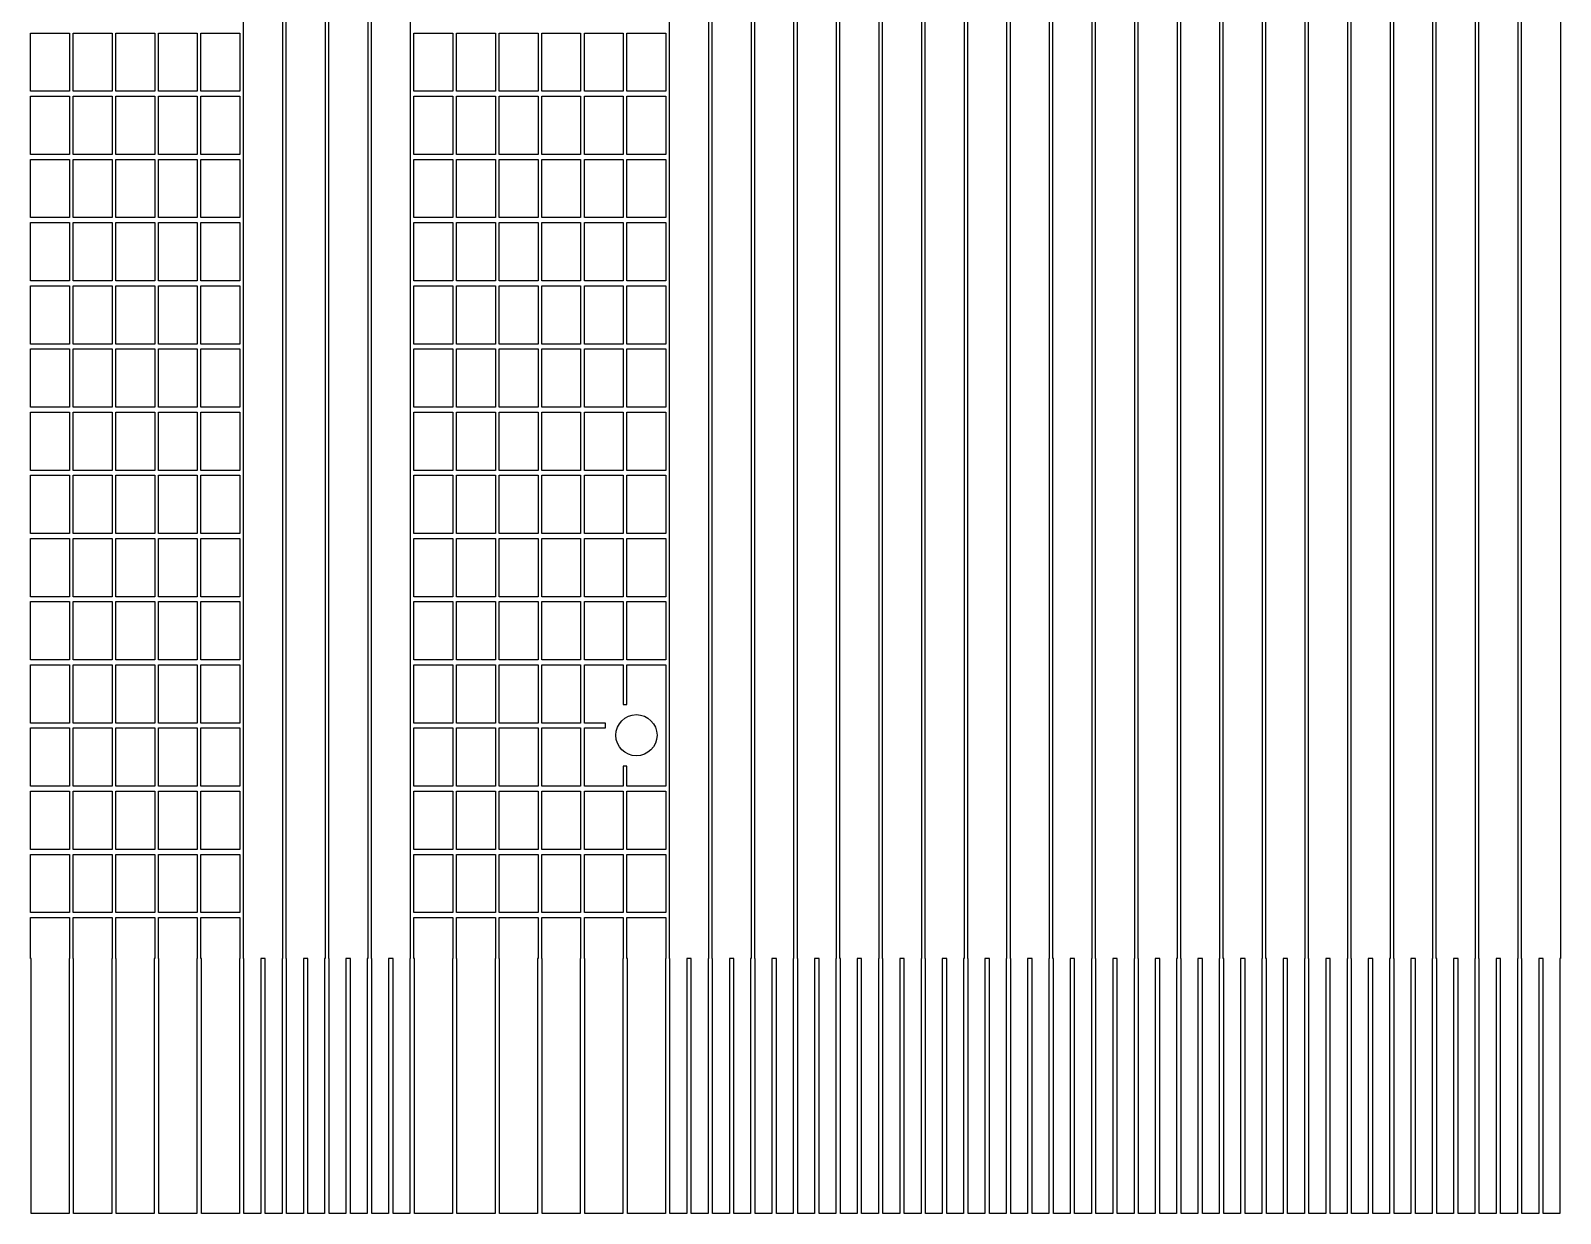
# Model space of a CAD drawing. Extents: x -145 to 145, y -175 to 185.
# Drawn here: x -108.73 to -71.53, y -110.13 to -81.37 of the extents above; entities that cross this region are included whole.
import ezdxf

# ---------------------------------------------------------------- set-up
doc = ezdxf.new("R2010")
doc.units = 0
doc.layers.add('screen_exp-1p', color=7, linetype='CONTINUOUS')

msp = doc.modelspace()

# ---------------------------------------------------------------- linework, layer by layer
at = {"layer": 'screen_exp-1p'}
for points in [[(-102.619, -103.932), (-102.619, -110.126), (-103.027, -110.126), (-103.027, -103.932), (-103.137, -103.932), (-103.137, -110.126), (-103.545, -110.126), (-103.545, -103.932), (-103.555, -103.932), (-103.555, -64.948), (-103.545, -64.948), (-103.545, -61.712), (-103.555, -61.712), (-103.555, -22.728), (-103.545, -22.728), (-103.545, -19.492), (-103.555, -19.492), (-103.555, 19.492)], [(-102.609, 19.492), (-102.609, -19.492), (-102.619, -19.492), (-102.619, -22.728), (-102.609, -22.728), (-102.609, -61.712), (-102.619, -61.712), (-102.619, -64.948), (-102.609, -64.948), (-102.609, -103.932), (-102.619, -103.932)], [(-101.583, -103.932), (-101.583, -110.126), (-101.991, -110.126), (-101.991, -103.932), (-102.101, -103.932), (-102.101, -110.126), (-102.509, -110.126), (-102.509, -103.932), (-102.519, -103.932), (-102.519, -64.948), (-102.509, -64.948), (-102.509, -61.712), (-102.519, -61.712), (-102.519, -22.728), (-102.509, -22.728), (-102.509, -19.492), (-102.519, -19.492), (-102.519, 19.492)], [(-101.573, 19.492), (-101.573, -19.492), (-101.583, -19.492), (-101.583, -22.728), (-101.573, -22.728), (-101.573, -61.712), (-101.583, -61.712), (-101.583, -64.948), (-101.573, -64.948), (-101.573, -103.932), (-101.583, -103.932)], [(-100.547, -103.932), (-100.547, -110.126), (-100.955, -110.126), (-100.955, -103.932), (-101.065, -103.932), (-101.065, -110.126), (-101.473, -110.126), (-101.473, -103.932), (-101.483, -103.932), (-101.483, -64.948), (-101.473, -64.948), (-101.473, -61.712), (-101.483, -61.712), (-101.483, -22.728), (-101.473, -22.728), (-101.473, -19.492), (-101.483, -19.492), (-101.483, 19.492)], [(-100.537, 19.492), (-100.537, -19.492), (-100.547, -19.492), (-100.547, -22.728), (-100.537, -22.728), (-100.537, -61.712), (-100.547, -61.712), (-100.547, -64.948), (-100.537, -64.948), (-100.537, -103.932), (-100.547, -103.932)], [(-99.511, -103.932), (-99.511, -110.126), (-99.919, -110.126), (-99.919, -103.932), (-100.029, -103.932), (-100.029, -110.126), (-100.437, -110.126), (-100.437, -103.932), (-100.447, -103.932), (-100.447, -64.948), (-100.437, -64.948), (-100.437, -61.712), (-100.447, -61.712), (-100.447, -22.728), (-100.437, -22.728), (-100.437, -19.492), (-100.447, -19.492), (-100.447, 19.492)], [(-99.501, 19.492), (-99.501, -19.492), (-99.511, -19.492), (-99.511, -22.728), (-99.501, -22.728), (-99.501, -61.712), (-99.511, -61.712), (-99.511, -64.948), (-99.501, -64.948), (-99.501, -103.932), (-99.511, -103.932)], [(-92.259, -103.932), (-92.259, -110.126), (-92.667, -110.126), (-92.667, -103.932), (-92.777, -103.932), (-92.777, -110.126), (-93.185, -110.126), (-93.185, -103.932), (-93.195, -103.932), (-93.195, -64.948), (-93.185, -64.948), (-93.185, -61.712), (-93.195, -61.712), (-93.195, -22.728), (-93.185, -22.728), (-93.185, -19.492), (-93.195, -19.492), (-93.195, 19.492)], [(-92.249, 19.492), (-92.249, -19.492), (-92.259, -19.492), (-92.259, -22.728), (-92.249, -22.728), (-92.249, -61.712), (-92.259, -61.712), (-92.259, -64.948), (-92.249, -64.948), (-92.249, -103.932), (-92.259, -103.932)], [(-91.223, -103.932), (-91.223, -110.126), (-91.631, -110.126), (-91.631, -103.932), (-91.741, -103.932), (-91.741, -110.126), (-92.149, -110.126), (-92.149, -103.932), (-92.159, -103.932), (-92.159, -64.948), (-92.149, -64.948), (-92.149, -61.712), (-92.159, -61.712), (-92.159, -22.728), (-92.149, -22.728), (-92.149, -19.492), (-92.159, -19.492), (-92.159, 19.492)], [(-91.213, 19.492), (-91.213, -19.492), (-91.223, -19.492), (-91.223, -22.728), (-91.213, -22.728), (-91.213, -61.712), (-91.223, -61.712), (-91.223, -64.948), (-91.213, -64.948), (-91.213, -103.932), (-91.223, -103.932)], [(-90.187, -103.932), (-90.187, -110.126), (-90.595, -110.126), (-90.595, -103.932), (-90.705, -103.932), (-90.705, -110.126), (-91.113, -110.126), (-91.113, -103.932), (-91.123, -103.932), (-91.123, -64.948), (-91.113, -64.948), (-91.113, -61.712), (-91.123, -61.712), (-91.123, -22.728), (-91.113, -22.728), (-91.113, -19.492), (-91.123, -19.492), (-91.123, 19.492)], [(-90.177, 19.492), (-90.177, -19.492), (-90.187, -19.492), (-90.187, -22.728), (-90.177, -22.728), (-90.177, -61.712), (-90.187, -61.712), (-90.187, -64.948), (-90.177, -64.948), (-90.177, -103.932), (-90.187, -103.932)], [(-89.151, -103.932), (-89.151, -110.126), (-89.559, -110.126), (-89.559, -103.932), (-89.669, -103.932), (-89.669, -110.126), (-90.077, -110.126), (-90.077, -103.932), (-90.087, -103.932), (-90.087, -64.948), (-90.077, -64.948), (-90.077, -61.712), (-90.087, -61.712), (-90.087, -22.728), (-90.077, -22.728), (-90.077, -19.492), (-90.087, -19.492), (-90.087, 19.492)], [(-89.141, 19.492), (-89.141, -19.492), (-89.151, -19.492), (-89.151, -22.728), (-89.141, -22.728), (-89.141, -61.712), (-89.151, -61.712), (-89.151, -64.948), (-89.141, -64.948), (-89.141, -103.932), (-89.151, -103.932)], [(-88.115, -103.932), (-88.115, -110.126), (-88.523, -110.126), (-88.523, -103.932), (-88.633, -103.932), (-88.633, -110.126), (-89.041, -110.126), (-89.041, -103.932), (-89.051, -103.932), (-89.051, -64.948), (-89.041, -64.948), (-89.041, -61.712), (-89.051, -61.712), (-89.051, -22.728), (-89.041, -22.728), (-89.041, -19.492), (-89.051, -19.492), (-89.051, 19.492)], [(-88.105, 19.492), (-88.105, -19.492), (-88.115, -19.492), (-88.115, -22.728), (-88.105, -22.728), (-88.105, -61.712), (-88.115, -61.712), (-88.115, -64.948), (-88.105, -64.948), (-88.105, -103.932), (-88.115, -103.932)], [(-87.079, -103.932), (-87.079, -110.126), (-87.487, -110.126), (-87.487, -103.932), (-87.597, -103.932), (-87.597, -110.126), (-88.005, -110.126), (-88.005, -103.932), (-88.015, -103.932), (-88.015, -64.948), (-88.005, -64.948), (-88.005, -61.712), (-88.015, -61.712), (-88.015, -22.728), (-88.005, -22.728), (-88.005, -19.492), (-88.015, -19.492), (-88.015, 19.492)], [(-87.069, 19.492), (-87.069, -19.492), (-87.079, -19.492), (-87.079, -22.728), (-87.069, -22.728), (-87.069, -61.712), (-87.079, -61.712), (-87.079, -64.948), (-87.069, -64.948), (-87.069, -103.932), (-87.079, -103.932)], [(-86.043, -103.932), (-86.043, -110.126), (-86.451, -110.126), (-86.451, -103.932), (-86.561, -103.932), (-86.561, -110.126), (-86.969, -110.126), (-86.969, -103.932), (-86.979, -103.932), (-86.979, -64.948), (-86.969, -64.948), (-86.969, -61.712), (-86.979, -61.712), (-86.979, -22.728), (-86.969, -22.728), (-86.969, -19.492), (-86.979, -19.492), (-86.979, 19.492)], [(-86.033, 19.492), (-86.033, -19.492), (-86.043, -19.492), (-86.043, -22.728), (-86.033, -22.728), (-86.033, -61.712), (-86.043, -61.712), (-86.043, -64.948), (-86.033, -64.948), (-86.033, -103.932), (-86.043, -103.932)], [(-85.007, -103.932), (-85.007, -110.126), (-85.415, -110.126), (-85.415, -103.932), (-85.525, -103.932), (-85.525, -110.126), (-85.933, -110.126), (-85.933, -103.932), (-85.943, -103.932), (-85.943, -64.948), (-85.933, -64.948), (-85.933, -61.712), (-85.943, -61.712), (-85.943, -22.728), (-85.933, -22.728), (-85.933, -19.492), (-85.943, -19.492), (-85.943, 19.492)], [(-84.997, 19.492), (-84.997, -19.492), (-85.007, -19.492), (-85.007, -22.728), (-84.997, -22.728), (-84.997, -61.712), (-85.007, -61.712), (-85.007, -64.948), (-84.997, -64.948), (-84.997, -103.932), (-85.007, -103.932)], [(-83.971, -103.932), (-83.971, -110.126), (-84.379, -110.126), (-84.379, -103.932), (-84.489, -103.932), (-84.489, -110.126), (-84.897, -110.126), (-84.897, -103.932), (-84.907, -103.932), (-84.907, -64.948), (-84.897, -64.948), (-84.897, -61.712), (-84.907, -61.712), (-84.907, -22.728), (-84.897, -22.728), (-84.897, -19.492), (-84.907, -19.492), (-84.907, 19.492)], [(-83.961, 19.492), (-83.961, -19.492), (-83.971, -19.492), (-83.971, -22.728), (-83.961, -22.728), (-83.961, -61.712), (-83.971, -61.712), (-83.971, -64.948), (-83.961, -64.948), (-83.961, -103.932), (-83.971, -103.932)], [(-82.935, -103.932), (-82.935, -110.126), (-83.343, -110.126), (-83.343, -103.932), (-83.453, -103.932), (-83.453, -110.126), (-83.861, -110.126), (-83.861, -103.932), (-83.871, -103.932), (-83.871, -64.948), (-83.861, -64.948), (-83.861, -61.712), (-83.871, -61.712), (-83.871, -22.728), (-83.861, -22.728), (-83.861, -19.492), (-83.871, -19.492), (-83.871, 19.492)], [(-82.925, 19.492), (-82.925, -19.492), (-82.935, -19.492), (-82.935, -22.728), (-82.925, -22.728), (-82.925, -61.712), (-82.935, -61.712), (-82.935, -64.948), (-82.925, -64.948), (-82.925, -103.932), (-82.935, -103.932)], [(-81.899, -103.932), (-81.899, -110.126), (-82.307, -110.126), (-82.307, -103.932), (-82.417, -103.932), (-82.417, -110.126), (-82.825, -110.126), (-82.825, -103.932), (-82.835, -103.932), (-82.835, -64.948), (-82.825, -64.948), (-82.825, -61.712), (-82.835, -61.712), (-82.835, -22.728), (-82.825, -22.728), (-82.825, -19.492), (-82.835, -19.492), (-82.835, 19.492)], [(-81.889, 19.492), (-81.889, -19.492), (-81.899, -19.492), (-81.899, -22.728), (-81.889, -22.728), (-81.889, -61.712), (-81.899, -61.712), (-81.899, -64.948), (-81.889, -64.948), (-81.889, -103.932), (-81.899, -103.932)], [(-80.863, -103.932), (-80.863, -110.126), (-81.271, -110.126), (-81.271, -103.932), (-81.381, -103.932), (-81.381, -110.126), (-81.789, -110.126), (-81.789, -103.932), (-81.799, -103.932), (-81.799, -64.948), (-81.789, -64.948), (-81.789, -61.712), (-81.799, -61.712), (-81.799, -22.728), (-81.789, -22.728), (-81.789, -19.492), (-81.799, -19.492), (-81.799, 19.492)], [(-80.853, 19.492), (-80.853, -19.492), (-80.863, -19.492), (-80.863, -22.728), (-80.853, -22.728), (-80.853, -61.712), (-80.863, -61.712), (-80.863, -64.948), (-80.853, -64.948), (-80.853, -103.932), (-80.863, -103.932)], [(-79.827, -103.932), (-79.827, -110.126), (-80.235, -110.126), (-80.235, -103.932), (-80.345, -103.932), (-80.345, -110.126), (-80.753, -110.126), (-80.753, -103.932), (-80.763, -103.932), (-80.763, -64.948), (-80.753, -64.948), (-80.753, -61.712), (-80.763, -61.712), (-80.763, -22.728), (-80.753, -22.728), (-80.753, -19.492), (-80.763, -19.492), (-80.763, 19.492)], [(-79.817, 19.492), (-79.817, -19.492), (-79.827, -19.492), (-79.827, -22.728), (-79.817, -22.728), (-79.817, -61.712), (-79.827, -61.712), (-79.827, -64.948), (-79.817, -64.948), (-79.817, -103.932), (-79.827, -103.932)], [(-78.791, -103.932), (-78.791, -110.126), (-79.199, -110.126), (-79.199, -103.932), (-79.309, -103.932), (-79.309, -110.126), (-79.717, -110.126), (-79.717, -103.932), (-79.727, -103.932), (-79.727, -64.948), (-79.717, -64.948), (-79.717, -61.712), (-79.727, -61.712), (-79.727, -22.728), (-79.717, -22.728), (-79.717, -19.492), (-79.727, -19.492), (-79.727, 19.492)], [(-78.781, 19.492), (-78.781, -19.492), (-78.791, -19.492), (-78.791, -22.728), (-78.781, -22.728), (-78.781, -61.712), (-78.791, -61.712), (-78.791, -64.948), (-78.781, -64.948), (-78.781, -103.932), (-78.791, -103.932)], [(-77.755, -103.932), (-77.755, -110.126), (-78.163, -110.126), (-78.163, -103.932), (-78.273, -103.932), (-78.273, -110.126), (-78.681, -110.126), (-78.681, -103.932), (-78.691, -103.932), (-78.691, -64.948), (-78.681, -64.948), (-78.681, -61.712), (-78.691, -61.712), (-78.691, -22.728), (-78.681, -22.728), (-78.681, -19.492), (-78.691, -19.492), (-78.691, 19.492)], [(-77.745, 19.492), (-77.745, -19.492), (-77.755, -19.492), (-77.755, -22.728), (-77.745, -22.728), (-77.745, -61.712), (-77.755, -61.712), (-77.755, -64.948), (-77.745, -64.948), (-77.745, -103.932), (-77.755, -103.932)], [(-76.719, -103.932), (-76.719, -110.126), (-77.127, -110.126), (-77.127, -103.932), (-77.237, -103.932), (-77.237, -110.126), (-77.645, -110.126), (-77.645, -103.932), (-77.655, -103.932), (-77.655, -64.948), (-77.645, -64.948), (-77.645, -61.712), (-77.655, -61.712), (-77.655, -22.728), (-77.645, -22.728), (-77.645, -19.492), (-77.655, -19.492), (-77.655, 19.492)], [(-76.709, 19.492), (-76.709, -19.492), (-76.719, -19.492), (-76.719, -22.728), (-76.709, -22.728), (-76.709, -61.712), (-76.719, -61.712), (-76.719, -64.948), (-76.709, -64.948), (-76.709, -103.932), (-76.719, -103.932)], [(-75.683, -103.932), (-75.683, -110.126), (-76.091, -110.126), (-76.091, -103.932), (-76.201, -103.932), (-76.201, -110.126), (-76.609, -110.126), (-76.609, -103.932), (-76.619, -103.932), (-76.619, -64.948), (-76.609, -64.948), (-76.609, -61.712), (-76.619, -61.712), (-76.619, -22.728), (-76.609, -22.728), (-76.609, -19.492), (-76.619, -19.492), (-76.619, 19.492)], [(-75.673, 19.492), (-75.673, -19.492), (-75.683, -19.492), (-75.683, -22.728), (-75.673, -22.728), (-75.673, -61.712), (-75.683, -61.712), (-75.683, -64.948), (-75.673, -64.948), (-75.673, -103.932), (-75.683, -103.932)], [(-74.647, -103.932), (-74.647, -110.126), (-75.055, -110.126), (-75.055, -103.932), (-75.165, -103.932), (-75.165, -110.126), (-75.573, -110.126), (-75.573, -103.932), (-75.583, -103.932), (-75.583, -64.948), (-75.573, -64.948), (-75.573, -61.712), (-75.583, -61.712), (-75.583, -22.728), (-75.573, -22.728), (-75.573, -19.492), (-75.583, -19.492), (-75.583, 19.492)], [(-74.637, 19.492), (-74.637, -19.492), (-74.647, -19.492), (-74.647, -22.728), (-74.637, -22.728), (-74.637, -61.712), (-74.647, -61.712), (-74.647, -64.948), (-74.637, -64.948), (-74.637, -103.932), (-74.647, -103.932)], [(-73.611, -103.932), (-73.611, -110.126), (-74.019, -110.126), (-74.019, -103.932), (-74.129, -103.932), (-74.129, -110.126), (-74.537, -110.126), (-74.537, -103.932), (-74.547, -103.932), (-74.547, -64.948), (-74.537, -64.948), (-74.537, -61.712), (-74.547, -61.712), (-74.547, -22.728), (-74.537, -22.728), (-74.537, -19.492), (-74.547, -19.492), (-74.547, 19.492)], [(-73.601, 19.492), (-73.601, -19.492), (-73.611, -19.492), (-73.611, -22.728), (-73.601, -22.728), (-73.601, -61.712), (-73.611, -61.712), (-73.611, -64.948), (-73.601, -64.948), (-73.601, -103.932), (-73.611, -103.932)], [(-72.575, -103.932), (-72.575, -110.126), (-72.983, -110.126), (-72.983, -103.932), (-73.093, -103.932), (-73.093, -110.126), (-73.501, -110.126), (-73.501, -103.932), (-73.511, -103.932), (-73.511, -64.948), (-73.501, -64.948), (-73.501, -61.712), (-73.511, -61.712), (-73.511, -22.728), (-73.501, -22.728), (-73.501, -19.492), (-73.511, -19.492), (-73.511, 19.492)], [(-72.565, 19.492), (-72.565, -19.492), (-72.575, -19.492), (-72.575, -22.728), (-72.565, -22.728), (-72.565, -61.712), (-72.575, -61.712), (-72.575, -64.948), (-72.565, -64.948), (-72.565, -103.932), (-72.575, -103.932)], [(-71.539, -103.932), (-71.539, -110.126), (-71.947, -110.126), (-71.947, -103.932), (-72.057, -103.932), (-72.057, -110.126), (-72.465, -110.126), (-72.465, -103.932), (-72.475, -103.932), (-72.475, -64.948), (-72.465, -64.948), (-72.465, -61.712), (-72.475, -61.712), (-72.475, -22.728), (-72.465, -22.728), (-72.465, -19.492), (-72.475, -19.492), (-72.475, 19.492)], [(-71.529, 19.492), (-71.529, -19.492), (-71.539, -19.492), (-71.539, -22.728), (-71.529, -22.728), (-71.529, -61.712), (-71.539, -61.712), (-71.539, -64.948), (-71.529, -64.948), (-71.529, -103.932), (-71.539, -103.932)], [(-108.735, -81.428), (-107.789, -81.428), (-107.789, -82.844), (-108.735, -82.844), (-108.735, -81.428)], [(-107.699, -81.428), (-106.753, -81.428), (-106.753, -82.844), (-107.699, -82.844), (-107.699, -81.428)], [(-106.663, -81.428), (-105.717, -81.428), (-105.717, -82.844), (-106.663, -82.844), (-106.663, -81.428)], [(-105.627, -81.428), (-104.681, -81.428), (-104.681, -82.844), (-105.627, -82.844), (-105.627, -81.428)], [(-104.591, -81.428), (-103.645, -81.428), (-103.645, -82.844), (-104.591, -82.844), (-104.591, -81.428)], [(-99.411, -81.428), (-98.465, -81.428), (-98.465, -82.844), (-99.411, -82.844), (-99.411, -81.428)], [(-98.375, -81.428), (-97.429, -81.428), (-97.429, -82.844), (-98.375, -82.844), (-98.375, -81.428)], [(-97.339, -81.428), (-96.393, -81.428), (-96.393, -82.844), (-97.339, -82.844), (-97.339, -81.428)], [(-96.303, -81.428), (-95.357, -81.428), (-95.357, -82.844), (-96.303, -82.844), (-96.303, -81.428)], [(-95.267, -81.428), (-94.321, -81.428), (-94.321, -82.844), (-95.267, -82.844), (-95.267, -81.428)], [(-94.231, -81.428), (-93.285, -81.428), (-93.285, -82.844), (-94.231, -82.844), (-94.231, -81.428)], [(-108.735, -82.964), (-107.789, -82.964), (-107.789, -84.38), (-108.735, -84.38), (-108.735, -82.964)], [(-107.699, -82.964), (-106.753, -82.964), (-106.753, -84.38), (-107.699, -84.38), (-107.699, -82.964)], [(-106.663, -82.964), (-105.717, -82.964), (-105.717, -84.38), (-106.663, -84.38), (-106.663, -82.964)], [(-105.627, -82.964), (-104.681, -82.964), (-104.681, -84.38), (-105.627, -84.38), (-105.627, -82.964)], [(-104.591, -82.964), (-103.645, -82.964), (-103.645, -84.38), (-104.591, -84.38), (-104.591, -82.964)], [(-99.411, -82.964), (-98.465, -82.964), (-98.465, -84.38), (-99.411, -84.38), (-99.411, -82.964)], [(-98.375, -82.964), (-97.429, -82.964), (-97.429, -84.38), (-98.375, -84.38), (-98.375, -82.964)], [(-97.339, -82.964), (-96.393, -82.964), (-96.393, -84.38), (-97.339, -84.38), (-97.339, -82.964)], [(-96.303, -82.964), (-95.357, -82.964), (-95.357, -84.38), (-96.303, -84.38), (-96.303, -82.964)], [(-95.267, -82.964), (-94.321, -82.964), (-94.321, -84.38), (-95.267, -84.38), (-95.267, -82.964)], [(-94.231, -82.964), (-93.285, -82.964), (-93.285, -84.38), (-94.231, -84.38), (-94.231, -82.964)], [(-108.735, -84.5), (-107.789, -84.5), (-107.789, -85.916), (-108.735, -85.916), (-108.735, -84.5)], [(-107.699, -84.5), (-106.753, -84.5), (-106.753, -85.916), (-107.699, -85.916), (-107.699, -84.5)], [(-106.663, -84.5), (-105.717, -84.5), (-105.717, -85.916), (-106.663, -85.916), (-106.663, -84.5)], [(-105.627, -84.5), (-104.681, -84.5), (-104.681, -85.916), (-105.627, -85.916), (-105.627, -84.5)], [(-104.591, -84.5), (-103.645, -84.5), (-103.645, -85.916), (-104.591, -85.916), (-104.591, -84.5)], [(-99.411, -84.5), (-98.465, -84.5), (-98.465, -85.916), (-99.411, -85.916), (-99.411, -84.5)], [(-98.375, -84.5), (-97.429, -84.5), (-97.429, -85.916), (-98.375, -85.916), (-98.375, -84.5)], [(-97.339, -84.5), (-96.393, -84.5), (-96.393, -85.916), (-97.339, -85.916), (-97.339, -84.5)], [(-96.303, -84.5), (-95.357, -84.5), (-95.357, -85.916), (-96.303, -85.916), (-96.303, -84.5)], [(-95.267, -84.5), (-94.321, -84.5), (-94.321, -85.916), (-95.267, -85.916), (-95.267, -84.5)], [(-94.231, -84.5), (-93.285, -84.5), (-93.285, -85.916), (-94.231, -85.916), (-94.231, -84.5)], [(-108.735, -86.036), (-107.789, -86.036), (-107.789, -87.452), (-108.735, -87.452), (-108.735, -86.036)], [(-107.699, -86.036), (-106.753, -86.036), (-106.753, -87.452), (-107.699, -87.452), (-107.699, -86.036)], [(-106.663, -86.036), (-105.717, -86.036), (-105.717, -87.452), (-106.663, -87.452), (-106.663, -86.036)], [(-105.627, -86.036), (-104.681, -86.036), (-104.681, -87.452), (-105.627, -87.452), (-105.627, -86.036)], [(-104.591, -86.036), (-103.645, -86.036), (-103.645, -87.452), (-104.591, -87.452), (-104.591, -86.036)], [(-99.411, -86.036), (-98.465, -86.036), (-98.465, -87.452), (-99.411, -87.452), (-99.411, -86.036)], [(-98.375, -86.036), (-97.429, -86.036), (-97.429, -87.452), (-98.375, -87.452), (-98.375, -86.036)], [(-97.339, -86.036), (-96.393, -86.036), (-96.393, -87.452), (-97.339, -87.452), (-97.339, -86.036)], [(-96.303, -86.036), (-95.357, -86.036), (-95.357, -87.452), (-96.303, -87.452), (-96.303, -86.036)], [(-95.267, -86.036), (-94.321, -86.036), (-94.321, -87.452), (-95.267, -87.452), (-95.267, -86.036)], [(-94.231, -86.036), (-93.285, -86.036), (-93.285, -87.452), (-94.231, -87.452), (-94.231, -86.036)], [(-108.735, -87.572), (-107.789, -87.572), (-107.789, -88.988), (-108.735, -88.988), (-108.735, -87.572)], [(-107.699, -87.572), (-106.753, -87.572), (-106.753, -88.988), (-107.699, -88.988), (-107.699, -87.572)], [(-106.663, -87.572), (-105.717, -87.572), (-105.717, -88.988), (-106.663, -88.988), (-106.663, -87.572)], [(-105.627, -87.572), (-104.681, -87.572), (-104.681, -88.988), (-105.627, -88.988), (-105.627, -87.572)], [(-104.591, -87.572), (-103.645, -87.572), (-103.645, -88.988), (-104.591, -88.988), (-104.591, -87.572)], [(-99.411, -87.572), (-98.465, -87.572), (-98.465, -88.988), (-99.411, -88.988), (-99.411, -87.572)], [(-98.375, -87.572), (-97.429, -87.572), (-97.429, -88.988), (-98.375, -88.988), (-98.375, -87.572)], [(-97.339, -87.572), (-96.393, -87.572), (-96.393, -88.988), (-97.339, -88.988), (-97.339, -87.572)], [(-96.303, -87.572), (-95.357, -87.572), (-95.357, -88.988), (-96.303, -88.988), (-96.303, -87.572)], [(-95.267, -87.572), (-94.321, -87.572), (-94.321, -88.988), (-95.267, -88.988), (-95.267, -87.572)], [(-94.231, -87.572), (-93.285, -87.572), (-93.285, -88.988), (-94.231, -88.988), (-94.231, -87.572)], [(-108.735, -89.108), (-107.789, -89.108), (-107.789, -90.524), (-108.735, -90.524), (-108.735, -89.108)], [(-107.699, -89.108), (-106.753, -89.108), (-106.753, -90.524), (-107.699, -90.524), (-107.699, -89.108)], [(-106.663, -89.108), (-105.717, -89.108), (-105.717, -90.524), (-106.663, -90.524), (-106.663, -89.108)], [(-105.627, -89.108), (-104.681, -89.108), (-104.681, -90.524), (-105.627, -90.524), (-105.627, -89.108)], [(-104.591, -89.108), (-103.645, -89.108), (-103.645, -90.524), (-104.591, -90.524), (-104.591, -89.108)], [(-99.411, -89.108), (-98.465, -89.108), (-98.465, -90.524), (-99.411, -90.524), (-99.411, -89.108)], [(-98.375, -89.108), (-97.429, -89.108), (-97.429, -90.524), (-98.375, -90.524), (-98.375, -89.108)], [(-97.339, -89.108), (-96.393, -89.108), (-96.393, -90.524), (-97.339, -90.524), (-97.339, -89.108)], [(-96.303, -89.108), (-95.357, -89.108), (-95.357, -90.524), (-96.303, -90.524), (-96.303, -89.108)], [(-95.267, -89.108), (-94.321, -89.108), (-94.321, -90.524), (-95.267, -90.524), (-95.267, -89.108)], [(-94.231, -89.108), (-93.285, -89.108), (-93.285, -90.524), (-94.231, -90.524), (-94.231, -89.108)], [(-108.735, -90.644), (-107.789, -90.644), (-107.789, -92.06), (-108.735, -92.06), (-108.735, -90.644)], [(-107.699, -90.644), (-106.753, -90.644), (-106.753, -92.06), (-107.699, -92.06), (-107.699, -90.644)], [(-106.663, -90.644), (-105.717, -90.644), (-105.717, -92.06), (-106.663, -92.06), (-106.663, -90.644)], [(-105.627, -90.644), (-104.681, -90.644), (-104.681, -92.06), (-105.627, -92.06), (-105.627, -90.644)], [(-104.591, -90.644), (-103.645, -90.644), (-103.645, -92.06), (-104.591, -92.06), (-104.591, -90.644)], [(-99.411, -90.644), (-98.465, -90.644), (-98.465, -92.06), (-99.411, -92.06), (-99.411, -90.644)], [(-98.375, -90.644), (-97.429, -90.644), (-97.429, -92.06), (-98.375, -92.06), (-98.375, -90.644)], [(-97.339, -90.644), (-96.393, -90.644), (-96.393, -92.06), (-97.339, -92.06), (-97.339, -90.644)], [(-96.303, -90.644), (-95.357, -90.644), (-95.357, -92.06), (-96.303, -92.06), (-96.303, -90.644)], [(-95.267, -90.644), (-94.321, -90.644), (-94.321, -92.06), (-95.267, -92.06), (-95.267, -90.644)], [(-94.231, -90.644), (-93.285, -90.644), (-93.285, -92.06), (-94.231, -92.06), (-94.231, -90.644)], [(-108.735, -92.18), (-107.789, -92.18), (-107.789, -93.596), (-108.735, -93.596), (-108.735, -92.18)], [(-107.699, -92.18), (-106.753, -92.18), (-106.753, -93.596), (-107.699, -93.596), (-107.699, -92.18)], [(-106.663, -92.18), (-105.717, -92.18), (-105.717, -93.596), (-106.663, -93.596), (-106.663, -92.18)], [(-105.627, -92.18), (-104.681, -92.18), (-104.681, -93.596), (-105.627, -93.596), (-105.627, -92.18)], [(-104.591, -92.18), (-103.645, -92.18), (-103.645, -93.596), (-104.591, -93.596), (-104.591, -92.18)], [(-99.411, -92.18), (-98.465, -92.18), (-98.465, -93.596), (-99.411, -93.596), (-99.411, -92.18)], [(-98.375, -92.18), (-97.429, -92.18), (-97.429, -93.596), (-98.375, -93.596), (-98.375, -92.18)], [(-97.339, -92.18), (-96.393, -92.18), (-96.393, -93.596), (-97.339, -93.596), (-97.339, -92.18)], [(-96.303, -92.18), (-95.357, -92.18), (-95.357, -93.596), (-96.303, -93.596), (-96.303, -92.18)], [(-95.267, -92.18), (-94.321, -92.18), (-94.321, -93.596), (-95.267, -93.596), (-95.267, -92.18)], [(-94.231, -92.18), (-93.285, -92.18), (-93.285, -93.596), (-94.231, -93.596), (-94.231, -92.18)], [(-108.735, -93.716), (-107.789, -93.716), (-107.789, -95.132), (-108.735, -95.132), (-108.735, -93.716)], [(-107.699, -93.716), (-106.753, -93.716), (-106.753, -95.132), (-107.699, -95.132), (-107.699, -93.716)], [(-106.663, -93.716), (-105.717, -93.716), (-105.717, -95.132), (-106.663, -95.132), (-106.663, -93.716)], [(-105.627, -93.716), (-104.681, -93.716), (-104.681, -95.132), (-105.627, -95.132), (-105.627, -93.716)], [(-104.591, -93.716), (-103.645, -93.716), (-103.645, -95.132), (-104.591, -95.132), (-104.591, -93.716)], [(-99.411, -93.716), (-98.465, -93.716), (-98.465, -95.132), (-99.411, -95.132), (-99.411, -93.716)], [(-98.375, -93.716), (-97.429, -93.716), (-97.429, -95.132), (-98.375, -95.132), (-98.375, -93.716)], [(-97.339, -93.716), (-96.393, -93.716), (-96.393, -95.132), (-97.339, -95.132), (-97.339, -93.716)], [(-96.303, -93.716), (-95.357, -93.716), (-95.357, -95.132), (-96.303, -95.132), (-96.303, -93.716)], [(-95.267, -93.716), (-94.321, -93.716), (-94.321, -95.132), (-95.267, -95.132), (-95.267, -93.716)], [(-94.231, -93.716), (-93.285, -93.716), (-93.285, -95.132), (-94.231, -95.132), (-94.231, -93.716)], [(-108.735, -95.252), (-107.789, -95.252), (-107.789, -96.668), (-108.735, -96.668), (-108.735, -95.252)], [(-107.699, -95.252), (-106.753, -95.252), (-106.753, -96.668), (-107.699, -96.668), (-107.699, -95.252)], [(-106.663, -95.252), (-105.717, -95.252), (-105.717, -96.668), (-106.663, -96.668), (-106.663, -95.252)], [(-105.627, -95.252), (-104.681, -95.252), (-104.681, -96.668), (-105.627, -96.668), (-105.627, -95.252)], [(-104.591, -95.252), (-103.645, -95.252), (-103.645, -96.668), (-104.591, -96.668), (-104.591, -95.252)], [(-99.411, -95.252), (-98.465, -95.252), (-98.465, -96.668), (-99.411, -96.668), (-99.411, -95.252)], [(-98.375, -95.252), (-97.429, -95.252), (-97.429, -96.668), (-98.375, -96.668), (-98.375, -95.252)], [(-97.339, -95.252), (-96.393, -95.252), (-96.393, -96.668), (-97.339, -96.668), (-97.339, -95.252)], [(-96.303, -95.252), (-95.357, -95.252), (-95.357, -96.668), (-96.303, -96.668), (-96.303, -95.252)], [(-95.267, -95.252), (-94.321, -95.252), (-94.321, -96.668), (-95.267, -96.668), (-95.267, -95.252)], [(-94.231, -95.252), (-93.285, -95.252), (-93.285, -96.668), (-94.231, -96.668), (-94.231, -95.252)], [(-108.735, -96.788), (-107.789, -96.788), (-107.789, -98.204), (-108.735, -98.204), (-108.735, -96.788)], [(-107.699, -96.788), (-106.753, -96.788), (-106.753, -98.204), (-107.699, -98.204), (-107.699, -96.788)], [(-106.663, -96.788), (-105.717, -96.788), (-105.717, -98.204), (-106.663, -98.204), (-106.663, -96.788)], [(-105.627, -96.788), (-104.681, -96.788), (-104.681, -98.204), (-105.627, -98.204), (-105.627, -96.788)], [(-104.591, -96.788), (-103.645, -96.788), (-103.645, -98.204), (-104.591, -98.204), (-104.591, -96.788)], [(-99.411, -96.788), (-98.465, -96.788), (-98.465, -98.204), (-99.411, -98.204), (-99.411, -96.788)], [(-98.375, -96.788), (-97.429, -96.788), (-97.429, -98.204), (-98.375, -98.204), (-98.375, -96.788)], [(-97.339, -96.788), (-96.393, -96.788), (-96.393, -98.204), (-97.339, -98.204), (-97.339, -96.788)], [(-96.303, -96.788), (-95.357, -96.788), (-95.357, -98.204), (-96.303, -98.204), (-96.303, -96.788)], [(-93.285, -99.74), (-94.231, -99.74), (-94.230999, -99.25), (-94.321, -99.25), (-94.321, -99.74), (-95.267, -99.74), (-95.267, -98.324), (-94.75, -98.324), (-94.75, -98.204), (-95.267, -98.204), (-95.267, -96.788), (-94.321, -96.788), (-94.321, -97.75), (-94.230999, -97.75), (-94.231, -96.788), (-93.285, -96.788), (-93.285, -99.74)], [(-108.735, -98.324), (-107.789, -98.324), (-107.789, -99.74), (-108.735, -99.74), (-108.735, -98.324)], [(-107.699, -98.324), (-106.753, -98.324), (-106.753, -99.74), (-107.699, -99.74), (-107.699, -98.324)], [(-106.663, -98.324), (-105.717, -98.324), (-105.717, -99.74), (-106.663, -99.74), (-106.663, -98.324)], [(-105.627, -98.324), (-104.681, -98.324), (-104.681, -99.74), (-105.627, -99.74), (-105.627, -98.324)], [(-104.591, -98.324), (-103.645, -98.324), (-103.645, -99.74), (-104.591, -99.74), (-104.591, -98.324)], [(-99.411, -98.324), (-98.465, -98.324), (-98.465, -99.74), (-99.411, -99.74), (-99.411, -98.324)], [(-98.375, -98.324), (-97.429, -98.324), (-97.429, -99.74), (-98.375, -99.74), (-98.375, -98.324)], [(-97.339, -98.324), (-96.393, -98.324), (-96.393, -99.74), (-97.339, -99.74), (-97.339, -98.324)], [(-96.303, -98.324), (-95.357, -98.324), (-95.357, -99.74), (-96.303, -99.74), (-96.303, -98.324)], [(-108.735, -99.86), (-107.789, -99.86), (-107.789, -101.276), (-108.735, -101.276), (-108.735, -99.86)], [(-107.699, -99.86), (-106.753, -99.86), (-106.753, -101.276), (-107.699, -101.276), (-107.699, -99.86)], [(-106.663, -99.86), (-105.717, -99.86), (-105.717, -101.276), (-106.663, -101.276), (-106.663, -99.86)], [(-105.627, -99.86), (-104.681, -99.86), (-104.681, -101.276), (-105.627, -101.276), (-105.627, -99.86)], [(-104.591, -99.86), (-103.645, -99.86), (-103.645, -101.276), (-104.591, -101.276), (-104.591, -99.86)], [(-99.411, -99.86), (-98.465, -99.86), (-98.465, -101.276), (-99.411, -101.276), (-99.411, -99.86)], [(-98.375, -99.86), (-97.429, -99.86), (-97.429, -101.276), (-98.375, -101.276), (-98.375, -99.86)], [(-97.339, -99.86), (-96.393, -99.86), (-96.393, -101.276), (-97.339, -101.276), (-97.339, -99.86)], [(-96.303, -99.86), (-95.357, -99.86), (-95.357, -101.276), (-96.303, -101.276), (-96.303, -99.86)], [(-95.267, -99.86), (-94.321, -99.86), (-94.321, -101.276), (-95.267, -101.276), (-95.267, -99.86)], [(-94.231, -99.86), (-93.285, -99.86), (-93.285, -101.276), (-94.231, -101.276), (-94.231, -99.86)], [(-108.735, -101.396), (-107.789, -101.396), (-107.789, -102.812), (-108.735, -102.812), (-108.735, -101.396)], [(-107.699, -101.396), (-106.753, -101.396), (-106.753, -102.812), (-107.699, -102.812), (-107.699, -101.396)], [(-106.663, -101.396), (-105.717, -101.396), (-105.717, -102.812), (-106.663, -102.812), (-106.663, -101.396)], [(-105.627, -101.396), (-104.681, -101.396), (-104.681, -102.812), (-105.627, -102.812), (-105.627, -101.396)], [(-104.591, -101.396), (-103.645, -101.396), (-103.645, -102.812), (-104.591, -102.812), (-104.591, -101.396)], [(-99.411, -101.396), (-98.465, -101.396), (-98.465, -102.812), (-99.411, -102.812), (-99.411, -101.396)], [(-98.375, -101.396), (-97.429, -101.396), (-97.429, -102.812), (-98.375, -102.812), (-98.375, -101.396)], [(-97.339, -101.396), (-96.393, -101.396), (-96.393, -102.812), (-97.339, -102.812), (-97.339, -101.396)], [(-96.303, -101.396), (-95.357, -101.396), (-95.357, -102.812), (-96.303, -102.812), (-96.303, -101.396)], [(-95.267, -101.396), (-94.321, -101.396), (-94.321, -102.812), (-95.267, -102.812), (-95.267, -101.396)], [(-94.231, -101.396), (-93.285, -101.396), (-93.285, -102.812), (-94.231, -102.812), (-94.231, -101.396)], [(-107.799, -103.932), (-107.799, -110.126), (-108.725, -110.126), (-108.725, -103.932), (-108.735, -103.932), (-108.735, -102.932), (-107.789, -102.932), (-107.789, -103.932), (-107.799, -103.932)], [(-106.763, -103.932), (-106.763, -110.126), (-107.689, -110.126), (-107.689, -103.932), (-107.699, -103.932), (-107.699, -102.932), (-106.753, -102.932), (-106.753, -103.932), (-106.763, -103.932)], [(-105.727, -103.932), (-105.727, -110.126), (-106.653, -110.126), (-106.653, -103.932), (-106.663, -103.932), (-106.663, -102.932), (-105.717, -102.932), (-105.717, -103.932), (-105.727, -103.932)], [(-104.691, -103.932), (-104.691, -110.126), (-105.617, -110.126), (-105.617, -103.932), (-105.627, -103.932), (-105.627, -102.932), (-104.681, -102.932), (-104.681, -103.932), (-104.691, -103.932)], [(-103.655, -103.932), (-103.655, -110.126), (-104.581, -110.126), (-104.581, -103.932), (-104.591, -103.932), (-104.591, -102.932), (-103.645, -102.932), (-103.645, -103.932), (-103.655, -103.932)], [(-98.475, -103.932), (-98.475, -110.126), (-99.401, -110.126), (-99.401, -103.932), (-99.411, -103.932), (-99.411, -102.932), (-98.465, -102.932), (-98.465, -103.932), (-98.475, -103.932)], [(-97.439, -103.932), (-97.439, -110.126), (-98.365, -110.126), (-98.365, -103.932), (-98.375, -103.932), (-98.375, -102.932), (-97.429, -102.932), (-97.429, -103.932), (-97.439, -103.932)], [(-96.403, -103.932), (-96.403, -110.126), (-97.329, -110.126), (-97.329, -103.932), (-97.339, -103.932), (-97.339, -102.932), (-96.393, -102.932), (-96.393, -103.932), (-96.403, -103.932)], [(-95.367, -103.932), (-95.367, -110.126), (-96.293, -110.126), (-96.293, -103.932), (-96.303, -103.932), (-96.303, -102.932), (-95.357, -102.932), (-95.357, -103.932), (-95.367, -103.932)], [(-94.331, -103.932), (-94.331, -110.126), (-95.257, -110.126), (-95.257, -103.932), (-95.267, -103.932), (-95.267, -102.932), (-94.321, -102.932), (-94.321, -103.932), (-94.331, -103.932)], [(-93.295, -103.932), (-93.295, -110.126), (-94.221, -110.126), (-94.221, -103.932), (-94.231, -103.932), (-94.231, -102.932), (-93.285, -102.932), (-93.285, -103.932), (-93.295, -103.932)]]:
    msp.add_lwpolyline(points, dxfattribs=at)
msp.add_circle((-94, -98.5), 0.5, dxfattribs=at)

doc.saveas('drawing.dxf')
